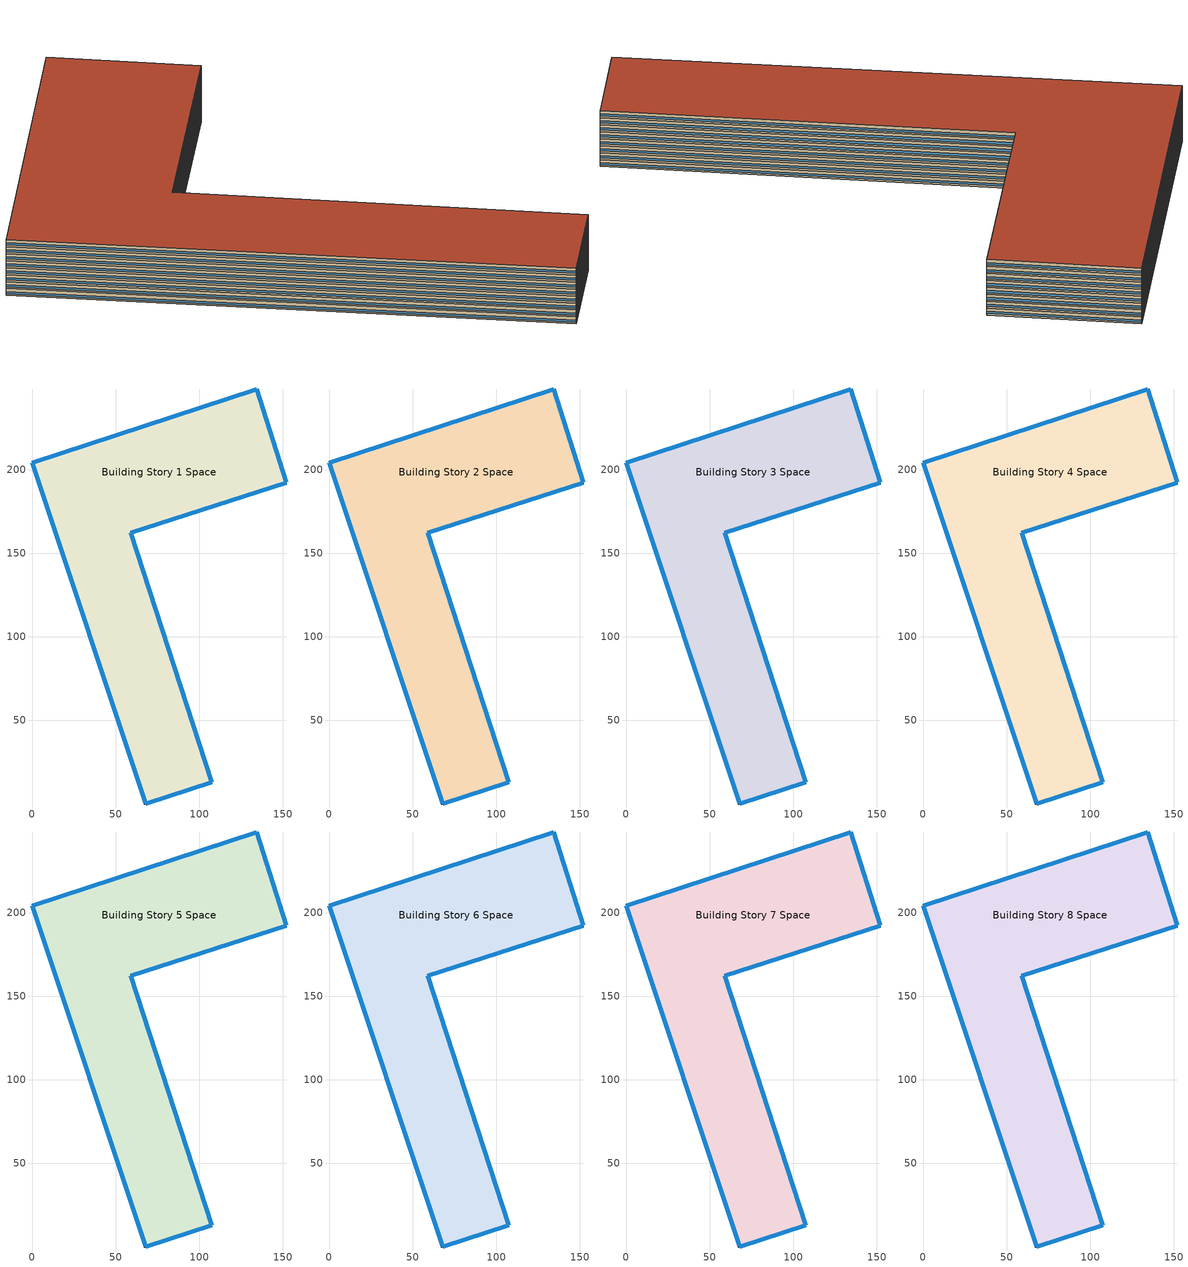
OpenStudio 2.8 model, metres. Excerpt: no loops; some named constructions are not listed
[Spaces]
Building Story 1 Space
 floor ground: 67.97,0 0,204.25 134.29,248.23 152.15,192.3 58.91,162.21 107.41,12.92 z0
 wall outside: 0,204.25 67.97,0 107.41,12.92 58.91,162.21 152.15,192.3 134.29,248.23 0,204.25 z0:3
 window: 134.26,248.22 0.02,204.26 / 107.4,12.94 58.92,162.18 / 68,0.01 107.38,12.91 / 152.14,192.33 134.29,248.21 / 58.93,162.22 152.12,192.3 / 0.01,204.22 67.96,0.02 z0.76:1.66
 ceiling adiabatic (Typical IEAD Roof R-31.25): 107.41,12.92 58.91,162.21 152.15,192.3 134.29,248.23 0,204.25 67.97,0 z3
Building Story 2 Space
 floor adiabatic (LargeHotel Interior Floor): 67.97,0 0,204.25 134.29,248.23 152.15,192.3 58.91,162.21 107.41,12.92 z3
 wall outside: 0,204.25 67.97,0 107.41,12.92 58.91,162.21 152.15,192.3 134.29,248.23 0,204.25 z3:6
 window: 0.01,204.22 67.96,0.02 / 134.26,248.22 0.02,204.26 / 152.14,192.33 134.29,248.21 / 58.93,162.22 152.12,192.3 / 107.4,12.94 58.92,162.18 / 68,0.01 107.38,12.91 z3.76:4.66
 ceiling adiabatic (Typical IEAD Roof R-31.25): 107.41,12.92 58.91,162.21 152.15,192.3 134.29,248.23 0,204.25 67.97,0 z6
Building Story 3 Space
 floor adiabatic (LargeHotel Interior Floor): 67.97,0 0,204.25 134.29,248.23 152.15,192.3 58.91,162.21 107.41,12.92 z6
 wall outside: 0,204.25 67.97,0 107.41,12.92 58.91,162.21 152.15,192.3 134.29,248.23 0,204.25 z6:9
 window: 134.26,248.22 0.02,204.26 / 58.93,162.22 152.12,192.3 / 107.4,12.94 58.92,162.18 / 152.14,192.33 134.29,248.21 / 0.01,204.22 67.96,0.02 / 68,0.01 107.38,12.91 z6.76:7.66
 roof outside: 107.41,12.92 58.91,162.21 152.15,192.3 134.29,248.23 0,204.25 67.97,0 z9
Building Story 4 Space
 floor adiabatic (LargeHotel Interior Floor): 67.97,0 0,204.25 134.29,248.23 152.15,192.3 58.91,162.21 107.41,12.92 z9
 wall outside: 0,204.25 67.97,0 107.41,12.92 58.91,162.21 152.15,192.3 134.29,248.23 0,204.25 z9:12
 window: 134.26,248.22 0.02,204.26 / 107.4,12.94 58.92,162.18 / 0.01,204.22 67.96,0.02 / 58.93,162.22 152.12,192.3 / 152.14,192.33 134.29,248.21 / 68,0.01 107.38,12.91 z9.76:10.66
 ceiling adiabatic (LargeHotel Interior Ceiling): 107.41,12.92 58.91,162.21 152.15,192.3 134.29,248.23 0,204.25 67.97,0 z12
Building Story 5 Space
 floor adiabatic (Typical Insulated Carpeted 8in Slab Floor): 67.97,0 0,204.25 134.29,248.23 152.15,192.3 58.91,162.21 107.41,12.92 z12
 wall outside: 0,204.25 67.97,0 107.41,12.92 58.91,162.21 152.15,192.3 134.29,248.23 0,204.25 z12:15
 window: 107.4,12.94 58.92,162.18 / 68,0.01 107.38,12.91 / 152.14,192.33 134.29,248.21 / 0.01,204.22 67.96,0.02 / 134.26,248.22 0.02,204.26 / 58.93,162.22 152.12,192.3 z12.76:13.66
 ceiling adiabatic (Typical IEAD Roof R-31.25): 107.41,12.92 58.91,162.21 152.15,192.3 134.29,248.23 0,204.25 67.97,0 z15
Building Story 6 Space
 floor adiabatic (LargeHotel Interior Floor): 67.97,0 0,204.25 134.29,248.23 152.15,192.3 58.91,162.21 107.41,12.92 z15
 wall outside: 0,204.25 67.97,0 107.41,12.92 58.91,162.21 152.15,192.3 134.29,248.23 0,204.25 z15:18
 window: 0.01,204.22 67.96,0.02 / 134.26,248.22 0.02,204.26 / 152.14,192.33 134.29,248.21 / 68,0.01 107.38,12.91 / 107.4,12.94 58.92,162.18 / 58.93,162.22 152.12,192.3 z15.76:16.66
 roof outside: 107.41,12.92 58.91,162.21 152.15,192.3 134.29,248.23 0,204.25 67.97,0 z18
Building Story 7 Space
 floor adiabatic (Typical Insulated Carpeted 8in Slab Floor): 67.97,0 0,204.25 134.29,248.23 152.15,192.3 58.91,162.21 107.41,12.92 z18
 wall outside: 0,204.25 67.97,0 107.41,12.92 58.91,162.21 152.15,192.3 134.29,248.23 0,204.25 z18:21
 window: 58.93,162.22 152.12,192.3 / 0.01,204.22 67.96,0.02 / 134.26,248.22 0.02,204.26 / 152.14,192.33 134.29,248.21 / 107.4,12.94 58.92,162.18 / 68,0.01 107.38,12.91 z18.76:19.66
 ceiling adiabatic (Typical IEAD Roof R-31.25): 107.41,12.92 58.91,162.21 152.15,192.3 134.29,248.23 0,204.25 67.97,0 z21
Building Story 8 Space
 floor adiabatic (LargeHotel Interior Floor): 67.97,0 0,204.25 134.29,248.23 152.15,192.3 58.91,162.21 107.41,12.92 z21
 wall outside: 0,204.25 67.97,0 107.41,12.92 58.91,162.21 152.15,192.3 134.29,248.23 0,204.25 z21:24
 window: 0.01,204.22 67.96,0.02 / 134.26,248.22 0.02,204.26 / 68,0.01 107.38,12.91 / 58.93,162.22 152.12,192.3 / 152.14,192.33 134.29,248.21 / 107.4,12.94 58.92,162.18 z21.76:22.66
 roof outside: 107.41,12.92 58.91,162.21 152.15,192.3 134.29,248.23 0,204.25 67.97,0 z24
[Construction]
InteriorFurnishings 1: Std Wood 6inch 1
[Material]
Std Wood 6inch 1: Roughness=MediumSmooth; Thickness {m}=0.15; Conductivity {W/m-K}=0.12; Density {kg/m3}=540; Specific Heat {J/kg-K}=1210; Thermal Absorptance=0.9; Solar Absorptance=0.7; Visible Absorptance=0.7
[Lights:Definition] Design Level Calculation Method=Watts/Area; Fraction Radiant=0.7; Fraction Visible=0.2
Name | Watts per Space Floor Area {W/m2} | Return Air Fraction
LargeHotel Storage Lights Definition | 6.78126
LargeHotel Laundry Lights Definition | 6.45835
StripMall Strip mall - type 1 Lights Definition; StripMall Strip mall - type 2 Lights Definition; StripMall Strip mall - type 3 Lights Definition | 13.4549
StripMall Strip mall - type 1 Additional Lights Definition | 4.12753 | 0
LargeHotel Kitchen Lights Definition; FullServiceRestaurant Kitchen Lights Definition | 13.0243
StripMall Strip mall - type 2 Additional Lights Definition | 2.09315 | 0
FullServiceRestaurant Dining Lights Definition; LargeHotel Cafe Lights Definition; LargeHotel Banquet Lights Definition | 9.57988
StripMall Strip mall - type 3 Additional Lights Definition | 0.478574 | 0
Office WholeBuilding - Md Office Lights Definition | 8.82641
LargeHotel Retail Lights Definition | 13.5625
LargeHotel Mechanical Lights Definition | 10.2257
LargeHotel Corridor Lights Definition | 7.10418
LargeHotel Lobby Lights Definition | 11.4097
LargeHotel GuestRoom Lights Definition | 9.79516
[ElectricEquipment:Definition] Design Level Calculation Method=Watts/Area
Name | Watts per Space Floor Area {W/m2} | Fraction Radiant | Fraction Latent | Fraction Lost
LargeHotel Storage Elec Equip Definition | 2.69098 | 0.5
LargeHotel Laundry Elec Equip Definition | 61.6772 | 0.5
StripMall Strip mall - type 1 Elec Equip Definition; StripMall Strip mall - type 2 Elec Equip Definition; StripMall Strip mall - type 3 Elec Equip Definition | 4.30556 | 0.5
LargeHotel Kitchen Elec Equip Definition | 508.057 | 0.5 | 0.2 | 0.1
FullServiceRestaurant Dining Elec Equip Definition | 64.9279 | 0.3 | 0.25
FullServiceRestaurant Kitchen Elec Equip Definition | 403.97 | 0.3 | 0.25 | 0.2
Office WholeBuilding - Md Office Elec Equip Definition; LargeHotel Lobby Elec Equip Definition | 8.07293 | 0.5
LargeHotel Retail Elec Equip Definition | 10.7639 | 0.5
LargeHotel Mechanical Elec Equip Definition; LargeHotel Cafe Elec Equip Definition | 5.38196 | 0.5
LargeHotel Banquet Elec Equip Definition | 67.8234 | 0.5
LargeHotel GuestRoom Elec Equip Definition | 6.74897 | 0.5
Elevator Lift Motor 1 - pre-normalized value was 20370 W. | 1.37211 | 0 |  | 1
Elevator Fan 1 - pre-normalized value was 31 W. | 0.00208529 | 0.5
Elevator Lights 1 - pre-normalized value was 32 W. | 0.00217898 | 0.5
[People:Definition] Number of People Calculation Method=People/Area; Fraction Radiant=0.3; Enable ASHRAE 55 Comfort Warnings=Yes; Mean Radiant Temperature Calculation Type=ZoneAveraged; Thermal Comfort Model Type 1=Fanger
Name | People per Space Floor Area {person/m2}
LargeHotel Laundry People Definition | 0.107639
StripMall Strip mall - type 1 People Definition; StripMall Strip mall - type 2 People Definition; StripMall Strip mall - type 3 People Definition | 0.0861113
LargeHotel Kitchen People Definition | 0.215278
FullServiceRestaurant Dining People Definition; LargeHotel Cafe People Definition; LargeHotel Banquet People Definition | 0.753474
FullServiceRestaurant Kitchen People Definition; Office WholeBuilding - Md Office People Definition | 0.0538196
LargeHotel Retail People Definition | 0.161459
LargeHotel Lobby People Definition | 0.322917
LargeHotel GuestRoom People Definition | 0.0384272
[GasEquipment:Definition] Design Level Calculation Method=Watts/Area
Name | Watts per Space Floor Area {W/m2} | Fraction Radiant | Fraction Latent | Fraction Lost
LargeHotel Laundry Gas Equip Definition | 536.28 | 0.5
LargeHotel Kitchen Gas Equip Definition | 2419.57 | 0.2 | 0.1 | 0.7
FullServiceRestaurant Kitchen Gas Equip Definition | 649.246 | 0.2 | 0.1 | 0.7
[InternalMass:Definition]
Internal Mass Definition 2: Construction=InteriorFurnishings 1; Design Level Calculation Method=SurfaceArea/Area; Surface Area per Space Floor Area=2
[Schedule:Ruleset]
Name | Default Day Schedule | Summer Design Day Schedule | Winter Design Day Schedule
HotelLarge BLDG_OCC_SCH | HotelLarge BLDG_OCC_SCH Default | HotelLarge BLDG_OCC_SCH Summer Design Day | HotelLarge BLDG_OCC_SCH Winter Design Day
HotelLarge ACTIVITY_SCH | HotelLarge ACTIVITY_SCH Default | HotelLarge ACTIVITY_SCH Summer Design Day | HotelLarge ACTIVITY_SCH Winter Design Day
HotelLarge BLDG_LIGHT_STORAGE_SCH_2013 | HotelLarge BLDG_LIGHT_STORAGE_SCH_2013 Default | HotelLarge BLDG_LIGHT_STORAGE_SCH_2013 Summer Design Day | HotelLarge BLDG_LIGHT_STORAGE_SCH_2013 Winter Design Day
HotelLarge BLDG_EQUIP_SCH | HotelLarge BLDG_EQUIP_SCH Default | HotelLarge BLDG_EQUIP_SCH Summer Design Day | HotelLarge BLDG_EQUIP_SCH Winter Design Day
Clothing Schedule | Clothing Schedule Default Winter Clothes
Air Velocity Schedule | Air Velocity Schedule Default
Work Efficiency Schedule | Work Efficiency Schedule Default
HotelLarge BLDG_LIGHT_SCH_2013 | HotelLarge BLDG_LIGHT_SCH_2013 Default | HotelLarge BLDG_LIGHT_SCH_2013 Summer Design Day | HotelLarge BLDG_LIGHT_SCH_2013 Winter Design Day
RetailStripmall Type1_OCC_SCH | RetailStripmall Type1_OCC_SCH Default | RetailStripmall Type1_OCC_SCH Summer Design Day | RetailStripmall Type1_OCC_SCH Winter Design Day
HotelSmall Activity_Sch | HotelSmall Activity_Sch Default | HotelSmall Activity_Sch Summer Design Day | HotelSmall Activity_Sch Winter Design Day
RetailStripmall Type1_LIGHT_SCH_2013 | RetailStripmall Type1_LIGHT_SCH_2013 Default | RetailStripmall Type1_LIGHT_SCH_2013 Summer Design Day | RetailStripmall Type1_LIGHT_SCH_2013 Winter Design Day
RetailStripmall Type1_EQUIP_SCH | RetailStripmall Type1_EQUIP_SCH Default | RetailStripmall Type1_EQUIP_SCH Summer Design Day | RetailStripmall Type1_EQUIP_SCH Winter Design Day
HotelLarge Kitchen_Elec_Equip_SCH | HotelLarge Kitchen_Elec_Equip_SCH Default | HotelLarge Kitchen_Elec_Equip_SCH Summer Design Day | HotelLarge Kitchen_Elec_Equip_SCH Winter Design Day
HotelLarge Kitchen_Gas_Equip_SCH | HotelLarge Kitchen_Gas_Equip_SCH Default | HotelLarge Kitchen_Gas_Equip_SCH Summer Design Day | HotelLarge Kitchen_Gas_Equip_SCH Winter Design Day
RetailStripmall Type2_OCC_SCH | RetailStripmall Type2_OCC_SCH Default | RetailStripmall Type2_OCC_SCH Summer Design Day | RetailStripmall Type2_OCC_SCH Winter Design Day
RetailStripmall Type2_LIGHT_SCH_2013 | RetailStripmall Type2_LIGHT_SCH_2013 Default | RetailStripmall Type2_LIGHT_SCH_2013 Summer Design Day | RetailStripmall Type2_LIGHT_SCH_2013 Winter Design Day
RetailStripmall Type2_EQUIP_SCH | RetailStripmall Type2_EQUIP_SCH Default | RetailStripmall Type2_EQUIP_SCH Summer Design Day | RetailStripmall Type2_EQUIP_SCH Winter Design Day
RestaurantSitDown BLDG_OCC_SCH | RestaurantSitDown BLDG_OCC_SCH Default | RestaurantSitDown BLDG_OCC_SCH Summer Design Day | RestaurantSitDown BLDG_OCC_SCH Winter Design Day
RestaurantSitDown ACTIVITY_SCH | RestaurantSitDown ACTIVITY_SCH Default | RestaurantSitDown ACTIVITY_SCH Summer Design Day | RestaurantSitDown ACTIVITY_SCH Winter Design Day
RestaurantSitDown BLDG_LIGHT_DINING_SCH_2013 | RestaurantSitDown BLDG_LIGHT_DINING_SCH_2013 Default | RestaurantSitDown BLDG_LIGHT_DINING_SCH_2013 Summer Design Day | RestaurantSitDown BLDG_LIGHT_DINING_SCH_2013 Winter Design Day
RestaurantSitDown BLDG_EQUIP_SCH | RestaurantSitDown BLDG_EQUIP_SCH Default | RestaurantSitDown BLDG_EQUIP_SCH Summer Design Day | RestaurantSitDown BLDG_EQUIP_SCH Winter Design Day
RestaurantSitDown BLDG_LIGHT_KITCHEN_SCH_2010_2013 | RestaurantSitDown BLDG_LIGHT_KITCHEN_SCH_2010_2013 Default | RestaurantSitDown BLDG_LIGHT_KITCHEN_SCH_2010_2013 Summer Design Day | RestaurantSitDown BLDG_LIGHT_KITCHEN_SCH_2010_2013 Winter Design Day
RestaurantSitDown Rest_GAS_EQUIP_SCH | RestaurantSitDown Rest_GAS_EQUIP_SCH Default | RestaurantSitDown Rest_GAS_EQUIP_SCH Summer Design Day | RestaurantSitDown Rest_GAS_EQUIP_SCH Winter Design Day
RetailStripmall Type3_OCC_SCH | RetailStripmall Type3_OCC_SCH Default | RetailStripmall Type3_OCC_SCH Summer Design Day | RetailStripmall Type3_OCC_SCH Winter Design Day
RetailStripmall Type3_LIGHT_SCH_2013 | RetailStripmall Type3_LIGHT_SCH_2013 Default | RetailStripmall Type3_LIGHT_SCH_2013 Summer Design Day | RetailStripmall Type3_LIGHT_SCH_2013 Winter Design Day
RetailStripmall Type3_EQUIP_SCH | RetailStripmall Type3_EQUIP_SCH Default | RetailStripmall Type3_EQUIP_SCH Summer Design Day | RetailStripmall Type3_EQUIP_SCH Winter Design Day
OfficeMedium BLDG_OCC_SCH | OfficeMedium BLDG_OCC_SCH Default | OfficeMedium BLDG_OCC_SCH Summer Design Day | OfficeMedium BLDG_OCC_SCH Winter Design Day
OfficeMedium ACTIVITY_SCH | OfficeMedium ACTIVITY_SCH Default | OfficeMedium ACTIVITY_SCH Summer Design Day | OfficeMedium ACTIVITY_SCH Winter Design Day
OfficeMedium BLDG_LIGHT_SCH_2013 | Schedule Day 61 | OfficeMedium BLDG_LIGHT_SCH_2013 Summer Design Day | OfficeMedium BLDG_LIGHT_SCH_2013 Winter Design Day
OfficeMedium BLDG_EQUIP_SCH_2013 | Schedule Day 64 | OfficeMedium BLDG_EQUIP_SCH_2013 Summer Design Day | OfficeMedium BLDG_EQUIP_SCH_2013 Winter Design Day
HotelLarge BLDG_LIGHT_MECHANIC_SCH_2013 | HotelLarge BLDG_LIGHT_MECHANIC_SCH_2013 Default | HotelLarge BLDG_LIGHT_MECHANIC_SCH_2013 Summer Design Day | HotelLarge BLDG_LIGHT_MECHANIC_SCH_2013 Winter Design Day
HotelLarge BLDG_LIGHT_CORRIDOR_SCH_2013 | HotelLarge BLDG_LIGHT_CORRIDOR_SCH_2013 Default | HotelLarge BLDG_LIGHT_CORRIDOR_SCH_2013 Summer Design Day | HotelLarge BLDG_LIGHT_CORRIDOR_SCH_2013 Winter Design Day
HotelLarge GuestRoom_Occ_Sch | HotelLarge GuestRoom_Occ_Sch Default | HotelLarge GuestRoom_Occ_Sch Summer Design Day | HotelLarge GuestRoom_Occ_Sch Winter Design Day
HotelLarge BLDG_LIGHT_GUESTROOM_SCH_2013 | HotelLarge BLDG_LIGHT_GUESTROOM_SCH_2013 Default | HotelLarge BLDG_LIGHT_GUESTROOM_SCH_2013 Summer Design Day | HotelLarge BLDG_LIGHT_GUESTROOM_SCH_2013 Winter Design Day
HotelLarge GuestRoom_Eqp_Sch_Adva | HotelLarge GuestRoom_Eqp_Sch_Adva Default | HotelLarge GuestRoom_Eqp_Sch_Adva Summer Design Day | HotelLarge GuestRoom_Eqp_Sch_Adva Winter Design Day
Elevator Schedule 1 | 111 space(s) Occ Sch Default 1 | 111 space(s) Occ Sch Summer Design Day 1 | 111 space(s) Occ Sch Winter Design Day 1
Elevator Schedule 2 | 111 space(s) Occ Sch Default 2 | 111 space(s) Occ Sch Summer Design Day 2 | 111 space(s) Occ Sch Winter Design Day 2
Elevator Schedule 3 | 111 space(s) Occ Sch Default 3 | 111 space(s) Occ Sch Summer Design Day 3 | 111 space(s) Occ Sch Winter Design Day 3
Schedule Ruleset 1 | Schedule Day 81
Schedule Ruleset 2 | Schedule Day 82
HotelLarge HTGSETP_SCH | HotelLarge HTGSETP_SCH Default | HotelLarge HTGSETP_SCH Summer Design Day | HotelLarge HTGSETP_SCH Winter Design Day
HotelLarge CLGSETP_SCH | HotelLarge CLGSETP_SCH Default | HotelLarge CLGSETP_SCH Summer Design Day | HotelLarge CLGSETP_SCH Winter Design Day
RetailStripmall Type1_HTGSETP_SCH_NO_OPTIMUM | RetailStripmall Type1_HTGSETP_SCH_NO_OPTIMUM Default | RetailStripmall Type1_HTGSETP_SCH_NO_OPTIMUM Summer Design Day | RetailStripmall Type1_HTGSETP_SCH_NO_OPTIMUM Winter Design Day
RetailStripmall Type1_CLGSETP_SCH_NO_OPTIMUM | RetailStripmall Type1_CLGSETP_SCH_NO_OPTIMUM Default | RetailStripmall Type1_CLGSETP_SCH_NO_OPTIMUM Summer Design Day | RetailStripmall Type1_CLGSETP_SCH_NO_OPTIMUM Winter Design Day
RestaurantSitDown HTGSETP_SCH_NO_OPTIMUM | RestaurantSitDown HTGSETP_SCH_NO_OPTIMUM Default | RestaurantSitDown HTGSETP_SCH_NO_OPTIMUM Summer Design Day | RestaurantSitDown HTGSETP_SCH_NO_OPTIMUM Winter Design Day
RestaurantSitDown CLGSETP_SCH_NO_OPTIMUM | RestaurantSitDown CLGSETP_SCH_NO_OPTIMUM Default | RestaurantSitDown CLGSETP_SCH_NO_OPTIMUM Summer Design Day | RestaurantSitDown CLGSETP_SCH_NO_OPTIMUM Winter Design Day
RestaurantSitDown HTGSETP_KITCHEN_SCH_NO_OPTIMUM | RestaurantSitDown HTGSETP_KITCHEN_SCH_NO_OPTIMUM Default | RestaurantSitDown HTGSETP_KITCHEN_SCH_NO_OPTIMUM Summer Design Day | RestaurantSitDown HTGSETP_KITCHEN_SCH_NO_OPTIMUM Winter Design Day
RestaurantSitDown CLGSETP_KITCHEN_SCH_NO_OPTIMUM | RestaurantSitDown CLGSETP_KITCHEN_SCH_NO_OPTIMUM Default | RestaurantSitDown CLGSETP_KITCHEN_SCH_NO_OPTIMUM Summer Design Day | RestaurantSitDown CLGSETP_KITCHEN_SCH_NO_OPTIMUM Winter Design Day
RetailStripmall Type3_HTGSETP_SCH_NO_OPTIMUM | RetailStripmall Type3_HTGSETP_SCH_NO_OPTIMUM Default | RetailStripmall Type3_HTGSETP_SCH_NO_OPTIMUM Summer Design Day | RetailStripmall Type3_HTGSETP_SCH_NO_OPTIMUM Winter Design Day
RetailStripmall Type3_CLGSETP_SCH_NO_OPTIMUM | RetailStripmall Type3_CLGSETP_SCH_NO_OPTIMUM Default | RetailStripmall Type3_CLGSETP_SCH_NO_OPTIMUM Summer Design Day | RetailStripmall Type3_CLGSETP_SCH_NO_OPTIMUM Winter Design Day
OfficeMedium HTGSETP_SCH_YES_OPTIMUM | OfficeMedium HTGSETP_SCH_YES_OPTIMUM Default | OfficeMedium HTGSETP_SCH_YES_OPTIMUM Summer Design Day | OfficeMedium HTGSETP_SCH_YES_OPTIMUM Winter Design Day
OfficeMedium CLGSETP_SCH_YES_OPTIMUM | OfficeMedium CLGSETP_SCH_YES_OPTIMUM Default | OfficeMedium CLGSETP_SCH_YES_OPTIMUM Summer Design Day | OfficeMedium CLGSETP_SCH_YES_OPTIMUM Winter Design Day
HotelLarge Adva_OccGuestRoom_HtgSP_Sch | HotelLarge Adva_OccGuestRoom_HtgSP_Sch Default | HotelLarge Adva_OccGuestRoom_HtgSP_Sch Summer Design Day | HotelLarge Adva_OccGuestRoom_HtgSP_Sch Winter Design Day
HotelLarge Adva_OccGuestRoom_ClgSP_Sch | HotelLarge Adva_OccGuestRoom_ClgSP_Sch Default | HotelLarge Adva_OccGuestRoom_ClgSP_Sch Summer Design Day | HotelLarge Adva_OccGuestRoom_ClgSP_Sch Winter Design Day
[Schedule:Day]
HotelLarge BLDG_OCC_SCH Default: 8, 0, 0.7, 11, 0, 0.5, 13, 0, 0.3, 16, 0, 0.2, 17, 0, 0.3, 19, 0, 0.4, 21, 0, 0.6, 24, 0, 0.8
HotelLarge BLDG_OCC_SCH Sat Day: 6, 0, 0.9, 7, 0, 0.7, 9, 0, 0.5, 17, 0, 0.3, 18, 0, 0.5, 21, 0, 0.6, 24, 0, 0.7
HotelLarge BLDG_OCC_SCH Summer Design Day; HotelLarge BLDG_LIGHT_STORAGE_SCH_2013 Summer Design Day; HotelLarge BLDG_EQUIP_SCH Summer Design Day; Clothing Schedule Default Winter Clothes; HotelLarge BLDG_LIGHT_SCH_2013 Summer Design Day; RetailStripmall Type1_OCC_SCH Summer Design Day; RetailStripmall Type1_LIGHT_SCH_2013 Summer Design Day; RetailStripmall Type1_EQUIP_SCH Summer Design Day; RetailStripmall Type2_OCC_SCH Summer Design Day; RetailStripmall Type2_LIGHT_SCH_2013 Summer Design Day; RetailStripmall Type2_EQUIP_SCH Summer Design Day; RestaurantSitDown BLDG_OCC_SCH Summer Design Day; RestaurantSitDown BLDG_LIGHT_DINING_SCH_2013 Summer Design Day; RestaurantSitDown BLDG_LIGHT_KITCHEN_SCH_2010_2013 Summer Design Day; RetailStripmall Type3_OCC_SCH Summer Design Day; RetailStripmall Type3_LIGHT_SCH_2013 Summer Design Day; RetailStripmall Type3_EQUIP_SCH Summer Design Day; OfficeMedium BLDG_LIGHT_SCH_2013 Summer Design Day; OfficeMedium BLDG_EQUIP_SCH_2013 Summer Design Day; HotelLarge BLDG_LIGHT_MECHANIC_SCH_2013 Summer Design Day; HotelLarge BLDG_LIGHT_CORRIDOR_SCH_2013 Summer Design Day; HotelLarge GuestRoom_Occ_Sch Summer Design Day; HotelLarge BLDG_LIGHT_GUESTROOM_SCH_2013 Summer Design Day; HotelLarge GuestRoom_Eqp_Sch_Adva Summer Design Day; 111 space(s) Occ Sch Summer Design Day 1; 111 space(s) Occ Sch Winter Design Day 1; 111 space(s) Occ Sch Summer Design Day 2; 111 space(s) Occ Sch Winter Design Day 2; 111 space(s) Occ Sch Summer Design Day 3; 111 space(s) Occ Sch Winter Design Day 3: 24, 0, 1
HotelLarge BLDG_OCC_SCH Wkdy Day: 6, 0, 0.9, 7, 0, 0.7, 9, 0, 0.4, 15, 0, 0.2, 16, 0, 0.3, 19, 0, 0.5, 21, 0, 0.7, 22, 0, 0.8, 24, 0, 0.9
HotelLarge BLDG_OCC_SCH Winter Design Day; HotelLarge BLDG_LIGHT_STORAGE_SCH_2013 Winter Design Day; HotelLarge BLDG_EQUIP_SCH Winter Design Day; Work Efficiency Schedule Default; HotelLarge BLDG_LIGHT_SCH_2013 Winter Design Day; RetailStripmall Type1_OCC_SCH Winter Design Day; RetailStripmall Type1_LIGHT_SCH_2013 Winter Design Day; RetailStripmall Type1_EQUIP_SCH Winter Design Day; HotelLarge Kitchen_Elec_Equip_SCH Winter Design Day; HotelLarge Kitchen_Gas_Equip_SCH Winter Design Day; RetailStripmall Type2_OCC_SCH Winter Design Day; RetailStripmall Type2_LIGHT_SCH_2013 Winter Design Day; RetailStripmall Type2_EQUIP_SCH Winter Design Day; RestaurantSitDown BLDG_OCC_SCH Winter Design Day; RestaurantSitDown BLDG_LIGHT_DINING_SCH_2013 Winter Design Day; RestaurantSitDown BLDG_EQUIP_SCH Winter Design Day; RestaurantSitDown BLDG_LIGHT_KITCHEN_SCH_2010_2013 Winter Design Day; RestaurantSitDown Rest_GAS_EQUIP_SCH Winter Design Day; RetailStripmall Type3_OCC_SCH Winter Design Day; RetailStripmall Type3_LIGHT_SCH_2013 Winter Design Day; RetailStripmall Type3_EQUIP_SCH Winter Design Day; OfficeMedium BLDG_OCC_SCH Winter Design Day; Schedule Day 61; OfficeMedium BLDG_LIGHT_SCH_2013 Winter Design Day; Schedule Day 64; OfficeMedium BLDG_EQUIP_SCH_2013 Winter Design Day; HotelLarge BLDG_LIGHT_MECHANIC_SCH_2013 Winter Design Day; HotelLarge BLDG_LIGHT_CORRIDOR_SCH_2013 Winter Design Day; HotelLarge GuestRoom_Occ_Sch Winter Design Day; HotelLarge BLDG_LIGHT_GUESTROOM_SCH_2013 Winter Design Day; HotelLarge GuestRoom_Eqp_Sch_Adva Winter Design Day: 24, 0, 0
HotelLarge ACTIVITY_SCH Default; HotelLarge ACTIVITY_SCH Winter Design Day; HotelLarge ACTIVITY_SCH Summer Design Day; RestaurantSitDown ACTIVITY_SCH Default; RestaurantSitDown ACTIVITY_SCH Winter Design Day; RestaurantSitDown ACTIVITY_SCH Summer Design Day; OfficeMedium ACTIVITY_SCH Default; OfficeMedium ACTIVITY_SCH Winter Design Day; OfficeMedium ACTIVITY_SCH Summer Design Day: 24, 0, 120
HotelLarge BLDG_LIGHT_STORAGE_SCH_2013 Default: 2, 0, 0.133494, 6, 0, 0.088996, 7, 0, 0.133494, 9, 0, 0.177992, 10, 0, 0.17565, 13, 0, 0.133494, 18, 0, 0.088996, 19, 0, 0.22249, 20, 0, 0.311486, 21, 0, 0.355984, 22, 0, 0.266988, 23, 0, 0.22249, 24, 0, 0.133494
HotelLarge BLDG_LIGHT_STORAGE_SCH_2013 Sat Day: 2, 0, 0.088996, 6, 0, 0.044498, 8, 0, 0.133494, 10, 0, 0.177992, 11, 0, 0.133494, 18, 0, 0.111245, 19, 0, 0.266988, 22, 0, 0.311486, 23, 0, 0.266988, 24, 0, 0.133494
HotelLarge BLDG_LIGHT_STORAGE_SCH_2013 Wkdy Day: 1, 0, 0.088996, 2, 0, 0.066747, 5, 0, 0.044498, 6, 0, 0.088996, 7, 0, 0.177992, 8, 0, 0.22249, 10, 0, 0.177992, 18, 0, 0.111245, 19, 0, 0.266988, 20, 0, 0.355984, 21, 0, 0.400482, 22, 0, 0.355984, 23, 0, 0.266988, 24, 0, 0.133494
HotelLarge BLDG_EQUIP_SCH Default: 2, 0, 0.4, 6, 0, 0.3, 7, 0, 0.4, 9, 0, 0.5, 13, 0, 0.4, 18, 0, 0.3, 19, 0, 0.6, 20, 0, 0.8, 21, 0, 0.9, 22, 0, 0.7, 23, 0, 0.6, 24, 0, 0.4
HotelLarge BLDG_EQUIP_SCH Sat Day: 2, 0, 0.3, 6, 0, 0.2, 8, 0, 0.4, 10, 0, 0.5, 11, 0, 0.4, 18, 0, 0.35, 19, 0, 0.7, 22, 0, 0.8, 23, 0, 0.7, 24, 0, 0.4
HotelLarge BLDG_EQUIP_SCH Wkdy Day: 1, 0, 0.3, 2, 0, 0.25, 5, 0, 0.2, 6, 0, 0.3, 7, 0, 0.5, 8, 0, 0.6, 10, 0, 0.5, 18, 0, 0.35, 19, 0, 0.7, 20, 0, 0.9, 21, 0, 0.95, 22, 0, 0.9, 23, 0, 0.7, 24, 0, 0.4
Clothing Schedule Summer Clothes: 24, 0, 0.5
Air Velocity Schedule Default: 24, 0, 0.2
HotelLarge BLDG_LIGHT_SCH_2013 Default; HotelLarge BLDG_LIGHT_MECHANIC_SCH_2013 Default: 2, 0, 0.3, 6, 0, 0.2, 7, 0, 0.3, 9, 0, 0.4, 13, 0, 0.3, 18, 0, 0.2, 19, 0, 0.5, 20, 0, 0.7, 21, 0, 0.8, 22, 0, 0.6, 23, 0, 0.5, 24, 0, 0.3
HotelLarge BLDG_LIGHT_SCH_2013 Sat Day; HotelLarge BLDG_LIGHT_MECHANIC_SCH_2013 Sat Day: 2, 0, 0.2, 6, 0, 0.1, 8, 0, 0.3, 10, 0, 0.4, 11, 0, 0.3, 18, 0, 0.25, 19, 0, 0.6, 22, 0, 0.7, 23, 0, 0.6, 24, 0, 0.3
HotelLarge BLDG_LIGHT_SCH_2013 Wkdy Day; HotelLarge BLDG_LIGHT_MECHANIC_SCH_2013 Wkdy Day: 1, 0, 0.2, 2, 0, 0.15, 5, 0, 0.1, 6, 0, 0.2, 7, 0, 0.4, 8, 0, 0.5, 10, 0, 0.4, 18, 0, 0.25, 19, 0, 0.6, 20, 0, 0.8, 21, 0, 0.9, 22, 0, 0.8, 23, 0, 0.6, 24, 0, 0.3
RetailStripmall Type1_OCC_SCH Default: 8, 0, 0, 10, 0, 0.05, 11, 0, 0.1, 12, 0, 0.2, 13, 0, 0.4, 14, 0, 0.6, 16, 0, 0.4, 17, 0, 0.3, 19, 0, 0.6, 21, 0, 0.4, 22, 0, 0.3, 23, 0, 0.2, 24, 0, 0.05
RetailStripmall Type1_OCC_SCH Mon|Tue|Wed|Thu Day: 8, 0, 0, 10, 0, 0.05, 12, 0, 0.1, 13, 0, 0.2, 15, 0, 0.4, 17, 0, 0.25, 20, 0, 0.5, 23, 0, 0.3, 24, 0, 0.05
RetailStripmall Type1_OCC_SCH Sat|Fri Day: 1, 0, 0.05, 9, 0, 0, 10, 0, 0.05, 12, 0, 0.1, 13, 0, 0.2, 14, 0, 0.6, 15, 0, 0.4, 17, 0, 0.25, 20, 0, 0.5, 23, 0, 0.3, 24, 0, 0.2
HotelSmall Activity_Sch Default; HotelSmall Activity_Sch Winter Design Day; HotelSmall Activity_Sch Summer Design Day: 24, 0, 132
RetailStripmall Type1_LIGHT_SCH_2013 Default; RetailStripmall Type1_LIGHT_SCH_2013 Default|Mon|Tue|Wed|Thu Day: 8, 0, 0.05, 9, 0, 0.04991, 10, 0, 0.4991, 23, 0, 0.94829, 24, 0, 0.4991
RetailStripmall Type1_LIGHT_SCH_2013 Sat|Fri Day: 1, 0, 0.4991, 9, 0, 0.05, 10, 0, 0.4991, 24, 0, 0.94829
RetailStripmall Type1_EQUIP_SCH Default; RetailStripmall Type1_EQUIP_SCH Default|Mon|Tue|Wed|Thu Day: 9, 0, 0.05, 10, 0, 0.5, 23, 0, 0.9, 24, 0, 0.5
RetailStripmall Type1_EQUIP_SCH Sat|Fri Day: 1, 0, 0.5, 9, 0, 0.05, 10, 0, 0.5, 24, 0, 0.9
HotelLarge Kitchen_Elec_Equip_SCH Default; HotelLarge Kitchen_Elec_Equip_SCH Default|Sun|Wkdy Day: 6, 0, 0.1, 7, 0, 0.25, 24, 0, 0.3
HotelLarge Kitchen_Elec_Equip_SCH Summer Design Day: 24, 0, 0.3
HotelLarge Kitchen_Gas_Equip_SCH Default; HotelLarge Kitchen_Gas_Equip_SCH Default|Sat|Wkdy Day: 5, 0, 0.02, 6, 0, 0.05, 7, 0, 0.1, 8, 0, 0.15, 9, 0, 0.2, 10, 0, 0.15, 13, 0, 0.25, 14, 0, 0.2, 15, 0, 0.15, 16, 0, 0.2, 19, 0, 0.3, 21, 0, 0.2, 22, 0, 0.15, 23, 0, 0.1, 24, 0, 0.05
HotelLarge Kitchen_Gas_Equip_SCH Summer Design Day: 24, 0, 0.25
RetailStripmall Type2_OCC_SCH Default: 9, 0, 0, 10, 0, 0.05, 11, 0, 0.1, 12, 0, 0.2, 14, 0, 0.4, 15, 0, 0.3, 16, 0, 0.2, 17, 0, 0.1, 18, 0, 0.05, 24, 0, 0
RetailStripmall Type2_OCC_SCH Sat Day: 8, 0, 0, 9, 0, 0.05, 11, 0, 0.1, 12, 0, 0.2, 13, 0, 0.4, 14, 0, 0.6, 15, 0, 0.4, 18, 0, 0.3, 19, 0, 0.05, 24, 0, 0
RetailStripmall Type2_OCC_SCH Wkdy Day: 8, 0, 0, 9, 0, 0.05, 12, 0, 0.1, 13, 0, 0.2, 14, 0, 0.4, 15, 0, 0.3, 17, 0, 0.2, 19, 0, 0.5, 20, 0, 0.2, 21, 0, 0.05, 24, 0, 0
RetailStripmall Type2_LIGHT_SCH_2013 Default: 9, 0, 0.05, 10, 0, 0.5, 17, 0, 0.95, 18, 0, 0.5, 24, 0, 0.05
RetailStripmall Type2_LIGHT_SCH_2013 Sat Day: 8, 0, 0.05, 9, 0, 0.5, 18, 0, 0.95, 19, 0, 0.5, 24, 0, 0.05
RetailStripmall Type2_LIGHT_SCH_2013 Wkdy Day: 8, 0, 0.05, 9, 0, 0.5, 20, 0, 0.95, 21, 0, 0.5, 24, 0, 0.05
RetailStripmall Type2_EQUIP_SCH Default: 9, 0, 0.05, 10, 0, 0.5, 17, 0, 0.9, 18, 0, 0.5, 24, 0, 0.05
RetailStripmall Type2_EQUIP_SCH Sat Day: 8, 0, 0.05, 9, 0, 0.5, 18, 0, 0.9, 19, 0, 0.5, 24, 0, 0.05
RetailStripmall Type2_EQUIP_SCH Wkdy Day: 8, 0, 0.05, 9, 0, 0.5, 20, 0, 0.9, 21, 0, 0.5, 24, 0, 0.05
RestaurantSitDown BLDG_OCC_SCH Default: 1, 0, 0.05, 6, 0, 0, 7, 0, 0.05, 9, 0, 0.5, 11, 0, 0.2, 12, 0, 0.3, 14, 0, 0.5, 15, 0, 0.3, 16, 0, 0.2, 17, 0, 0.25, 18, 0, 0.35, 19, 0, 0.55, 20, 0, 0.65, 21, 0, 0.7, 22, 0, 0.35, 24, 0, 0.2
RestaurantSitDown BLDG_OCC_SCH Sat Day: 1, 0, 0.05, 6, 0, 0, 7, 0, 0.05, 9, 0, 0.5, 10, 0, 0.4, 11, 0, 0.2, 12, 0, 0.45, 14, 0, 0.5, 15, 0, 0.35, 18, 0, 0.3, 19, 0, 0.7, 20, 0, 0.9, 21, 0, 0.7, 22, 0, 0.65, 23, 0, 0.55, 24, 0, 0.35
RestaurantSitDown BLDG_OCC_SCH Wkdy Day: 1, 0, 0.05, 5, 0, 0, 6, 0, 0.05, 7, 0, 0.1, 10, 0, 0.4, 11, 0, 0.2, 12, 0, 0.5, 13, 0, 0.8, 14, 0, 0.7, 15, 0, 0.4, 16, 0, 0.2, 17, 0, 0.25, 18, 0, 0.5, 21, 0, 0.8, 22, 0, 0.5, 23, 0, 0.35, 24, 0, 0.2
RestaurantSitDown BLDG_LIGHT_DINING_SCH_2013 Default: 1, 0, 0.1877, 6, 0, 0.15, 8, 0, 0.2816, 10, 0, 0.4693, 16, 0, 0.657, 22, 0, 0.5631, 23, 0, 0.4693, 24, 0, 0.2816
RestaurantSitDown BLDG_LIGHT_DINING_SCH_2013 Sat Day: 1, 0, 0.1877, 6, 0, 0.15, 8, 0, 0.2816, 10, 0, 0.5631, 17, 0, 0.7509, 22, 0, 0.8447, 23, 0, 0.4693, 24, 0, 0.2816
RestaurantSitDown BLDG_LIGHT_DINING_SCH_2013 Wkdy Day: 1, 0, 0.1408, 5, 0, 0.15, 6, 0, 0.1877, 8, 0, 0.3754, 10, 0, 0.5631, 22, 0, 0.8447, 23, 0, 0.4693, 24, 0, 0.2816
RestaurantSitDown BLDG_EQUIP_SCH Default; RestaurantSitDown BLDG_EQUIP_SCH Default|Sat|Wkdy Day; RestaurantSitDown Rest_GAS_EQUIP_SCH Default; RestaurantSitDown Rest_GAS_EQUIP_SCH Default|Sat|Wkdy Day: 1, 0, 0.03, 2, 0, 0.02, 3, 0, 0.03, 4, 0, 0.02, 5, 0, 0.05, 6, 0, 0.12, 7, 0, 0.13, 8, 0, 0.15, 9, 0, 0.18, 10, 0, 0.21, 11, 0, 0.26, 12, 0, 0.29, 13, 0, 0.27, 14, 0, 0.25, 16, 0, 0.23, 18, 0, 0.26, 19, 0, 0.24, 20, 0, 0.22, 21, 0, 0.2, 22, 0, 0.18, 23, 0, 0.09, 24, 0, 0.03
RestaurantSitDown BLDG_EQUIP_SCH Summer Design Day; RestaurantSitDown Rest_GAS_EQUIP_SCH Summer Design Day: 24, 0, 0.29
RestaurantSitDown BLDG_LIGHT_KITCHEN_SCH_2010_2013 Default: 1, 0, 0.16446, 6, 0, 0.15, 8, 0, 0.24669, 10, 0, 0.41115, 16, 0, 0.57561, 22, 0, 0.49338, 23, 0, 0.41115, 24, 0, 0.24669
RestaurantSitDown BLDG_LIGHT_KITCHEN_SCH_2010_2013 Sat Day: 1, 0, 0.16446, 6, 0, 0.15, 8, 0, 0.24669, 10, 0, 0.49338, 17, 0, 0.65784, 22, 0, 0.74007, 23, 0, 0.41115, 24, 0, 0.24669
RestaurantSitDown BLDG_LIGHT_KITCHEN_SCH_2010_2013 Wkdy Day: 1, 0, 0.123345, 5, 0, 0.15, 6, 0, 0.16446, 8, 0, 0.32892, 10, 0, 0.49338, 22, 0, 0.74007, 23, 0, 0.41115, 24, 0, 0.24669
RetailStripmall Type3_OCC_SCH Default: 10, 0, 0, 12, 0, 0.11, 13, 0, 0.43, 14, 0, 0.46, 15, 0, 0.5, 16, 0, 0.69, 17, 0, 0.34, 18, 0, 0.11, 24, 0, 0
RetailStripmall Type3_OCC_SCH Sat Day: 9, 0, 0, 11, 0, 0.11, 12, 0, 0.58, 13, 0, 0.71, 14, 0, 0.74, 15, 0, 0.77, 16, 0, 0.8, 17, 0, 0.74, 18, 0, 0.54, 19, 0, 0.11, 24, 0, 0
RetailStripmall Type3_OCC_SCH Wkdy Day: 9, 0, 0, 11, 0, 0.11, 12, 0, 0.43, 13, 0, 0.46, 14, 0, 0.71, 15, 0, 0.5, 16, 0, 0.69, 17, 0, 0.54, 18, 0, 0.71, 19, 0, 0.34, 20, 0, 0.26, 21, 0, 0.11, 24, 0, 0
RetailStripmall Type3_LIGHT_SCH_2013 Default: 10, 0, 0.05, 11, 0, 0.5, 17, 0, 0.95, 18, 0, 0.5, 24, 0, 0.05
RetailStripmall Type3_LIGHT_SCH_2013 Sat Day: 9, 0, 0.05, 10, 0, 0.5, 18, 0, 0.95, 19, 0, 0.5, 24, 0, 0.05
RetailStripmall Type3_LIGHT_SCH_2013 Wkdy Day: 9, 0, 0.05, 10, 0, 0.5, 20, 0, 0.95, 21, 0, 0.5, 24, 0, 0.05
RetailStripmall Type3_EQUIP_SCH Default: 10, 0, 0.05, 11, 0, 0.5, 17, 0, 0.9, 18, 0, 0.5, 24, 0, 0.05
RetailStripmall Type3_EQUIP_SCH Sat Day: 9, 0, 0.05, 10, 0, 0.5, 18, 0, 0.9, 19, 0, 0.5, 24, 0, 0.05
RetailStripmall Type3_EQUIP_SCH Wkdy Day: 9, 0, 0.05, 10, 0, 0.5, 20, 0, 0.9, 21, 0, 0.5, 24, 0, 0.05
OfficeMedium BLDG_OCC_SCH Default: 6, 0, 0, 18, 0, 0.05, 24, 0, 0
OfficeMedium BLDG_OCC_SCH Sat Day: 6, 0, 0, 8, 0, 0.1, 12, 0, 0.3, 17, 0, 0.1, 19, 0, 0.05, 24, 0, 0
OfficeMedium BLDG_OCC_SCH Summer Design Day: 6, 0, 0, 22, 0, 1, 24, 0, 0.05
OfficeMedium BLDG_OCC_SCH Wkdy Day: 6, 0, 0, 7, 0, 0.1, 8, 0, 0.2, 12, 0, 0.95, 13, 0, 0.5, 17, 0, 0.95, 18, 0, 0.3, 22, 0, 0.1, 24, 0, 0.05
OfficeMedium BLDG_LIGHT_SCH_2013 Sat Day: 6, 0, 0.05, 8, 0, 0.0862326, 12, 0, 0.258698, 17, 0, 0.129349, 19, 0, 0.0431163, 24, 0, 0.05
OfficeMedium BLDG_LIGHT_SCH_2013 Sun Day: 6, 0, 0.05, 18, 0, 0.0431163, 24, 0, 0.05
OfficeMedium BLDG_LIGHT_SCH_2013 Wkdy Day: 5, 0, 0.05, 6, 0, 0.1, 7, 0, 0.0862326, 8, 0, 0.258698, 17, 0, 0.776093, 18, 0, 0.431163, 20, 0, 0.258698, 22, 0, 0.172465, 23, 0, 0.0862326, 24, 0, 0.0431163
OfficeMedium BLDG_EQUIP_SCH_2013 Sat Day: 6, 0, 0.230755, 8, 0, 0.381235, 12, 0, 0.476543, 17, 0, 0.33358, 19, 0, 0.285926, 24, 0, 0.230755
OfficeMedium BLDG_EQUIP_SCH_2013 Sun Day: 6, 0, 0.230755, 18, 0, 0.288107, 24, 0, 0.230755
OfficeMedium BLDG_EQUIP_SCH_2013 Wkdy Day: 6, 0, 0.307674, 8, 0, 0.381235, 12, 0, 0.857778, 13, 0, 0.76247, 17, 0, 0.857778, 18, 0, 0.476543, 24, 0, 0.381235
HotelLarge BLDG_LIGHT_CORRIDOR_SCH_2013 Default: 2, 0, 0.162689, 6, 0, 0.108459, 7, 0, 0.162689, 9, 0, 0.216918, 13, 0, 0.162689, 18, 0, 0.108459, 19, 0, 0.271147, 20, 0, 0.379607, 21, 0, 0.433836, 22, 0, 0.325377, 23, 0, 0.271147, 24, 0, 0.162689
HotelLarge BLDG_LIGHT_CORRIDOR_SCH_2013 Sat Day: 2, 0, 0.108459, 6, 0, 0.0542295, 8, 0, 0.162689, 10, 0, 0.216918, 18, 0, 0.135574, 19, 0, 0.325377, 22, 0, 0.379607, 23, 0, 0.325377, 24, 0, 0.162689
HotelLarge BLDG_LIGHT_CORRIDOR_SCH_2013 Wkdy Day: 1, 0, 0.108459, 2, 0, 0.0813443, 5, 0, 0.0542295, 6, 0, 0.108459, 7, 0, 0.216918, 8, 0, 0.271147, 10, 0, 0.216918, 11, 0, 0.208575, 18, 0, 0.135574, 19, 0, 0.325377, 20, 0, 0.433836, 21, 0, 0.488065, 22, 0, 0.433836, 23, 0, 0.325377, 24, 0, 0.162689
HotelLarge GuestRoom_Occ_Sch Default: 6, 0, 0.65, 7, 0, 0.5, 9, 0, 0.34, 17, 0, 0.2, 18, 0, 0.34, 19, 0, 0.35, 21, 0, 0.65, 24, 0, 0.5
HotelLarge GuestRoom_Occ_Sch Wkdy Day: 6, 0, 0.65, 7, 0, 0.5, 9, 0, 0.28, 15, 0, 0.13, 16, 0, 0.2, 19, 0, 0.35, 21, 0, 0.5, 22, 0, 0.58, 24, 0, 0.65
HotelLarge BLDG_LIGHT_GUESTROOM_SCH_2013 Default: 2, 0, 0.13, 6, 0, 0.06, 8, 0, 0.33, 9, 0, 0.45, 10, 0, 0.186667, 11, 0, 0.062121, 17, 0, 0.05, 18, 0, 0.0825, 19, 0, 0.68, 22, 0, 0.8, 23, 0, 0.68, 24, 0, 0.33
HotelLarge BLDG_LIGHT_GUESTROOM_SCH_2013 Wkdy Day: 1, 0, 0.11, 2, 0, 0.09, 5, 0, 0.06, 6, 0, 0.11, 7, 0, 0.35, 8, 0, 0.45, 10, 0, 0.35, 16, 0, 0.05, 17, 0, 0.064, 18, 0, 0.07, 19, 0, 0.54, 20, 0, 0.71, 21, 0, 0.8, 22, 0, 0.71, 23, 0, 0.54, 24, 0, 0.26
HotelLarge GuestRoom_Eqp_Sch_Adva Default: 6, 0, 0.17, 7, 0, 0.3, 8, 0, 0.62, 9, 0, 0.9, 10, 0, 0.62, 16, 0, 0.13, 17, 0, 0.21, 18, 0, 0.4, 19, 0, 0.48, 20, 0, 0.46, 21, 0, 0.62, 22, 0, 0.69, 23, 0, 0.34, 24, 0, 0.17
HotelLarge GuestRoom_Eqp_Sch_Adva Wkdy Day: 6, 0, 0.17, 7, 0, 0.62, 8, 0, 0.9, 10, 0, 0.43, 16, 0, 0.12, 17, 0, 0.19, 19, 0, 0.48, 20, 0, 0.46, 21, 0, 0.62, 22, 0, 0.69, 23, 0, 0.34, 24, 0, 0.17
111 space(s) Occ Sch Default 1: 1, 0, 0.0244565, 4, 0, 0, 5, 0, 0.0244565, 6, 0, 0.00528795, 7, 0, 0.100835, 8, 0, 0.0229274, 9, 0, 0.0274985, 10, 0, 0.0968901, 11, 0, 0.158717, 12, 0, 0.138972, 13, 0, 0.0194349, 14, 0, 0.156471, 15, 0, 0.079233, 16, 0, 0.0513935, 17, 0, 0.120691, 18, 0, 0.127274, 19, 0, 0.0239424, 20, 0, 0.0121655, 21, 0, 0.1354, 22, 0, 0.0586133, 23, 0, 0.0780485, 24, 0, 0
111 space(s) Occ Sch Sunday 1: 1, 0, 0.0244565, 5, 0, 0, 6, 0, 0.0223769, 7, 0, 0.216393, 8, 0, 0.0281328, 9, 0, 0.149054, 10, 0, 0.00598919, 11, 0, 0.0235876, 12, 0, 0.117291, 13, 0, 0.00966809, 14, 0, 0.101943, 15, 0, 0.0436724, 16, 0, 0.0221462, 17, 0, 0.0627679, 18, 0, 0.091601, 19, 0, 0.0812048, 20, 0, 0.0244565, 21, 0, 0.147482, 22, 0, 0.075241, 23, 0, 0.00280743, 24, 0, 0
111 space(s) Occ Sch Saturday 1: 1, 0, 0.0253923, 5, 0, 0, 6, 0, 0.00528795, 7, 0, 0.187324, 8, 0, 0.00655067, 9, 0, 0.0752434, 10, 0, 0.0968901, 11, 0, 0.141747, 12, 0, 0.0293227, 13, 0, 0.0123527, 14, 0, 0.0797329, 15, 0, 0.0280126, 16, 0, 0.00224595, 17, 0, 0.0281085, 18, 0, 0.189643, 19, 0, 0.0983353, 20, 0, 0.101569, 21, 0, 0.0134054, 22, 0, 0.0489129, 23, 0, 0.0996975, 24, 0, 0
111 space(s) Occ Sch Friday 1: 1, 0, 0.0253923, 4, 0, 0, 5, 0, 0.0244565, 6, 0, 0.00528795, 7, 0, 0.100835, 8, 0, 0.0219915, 9, 0, 0.0265627, 10, 0, 0.0968901, 11, 0, 0.158717, 12, 0, 0.138972, 13, 0, 0.0156917, 14, 0, 0.160215, 15, 0, 0.079233, 16, 0, 0.0513935, 17, 0, 0.120691, 18, 0, 0.127274, 19, 0, 0.0239424, 20, 0, 0.0121655, 21, 0, 0.1354, 22, 0, 0.0586133, 23, 0, 0.075241, 24, 0, 0
111 space(s) Occ Sch Default 2; 111 space(s) Occ Sch Friday 2; 111 space(s) Occ Sch Default 3; 111 space(s) Occ Sch Friday 3: 1, 0, 1, 4, 0, 0, 5, 0, 1, 6, 0, 1, 7, 0, 1, 8, 0, 1, 9, 0, 1, 10, 0, 1, 11, 0, 1, 12, 0, 1, 13, 0, 1, 14, 0, 1, 15, 0, 1, 16, 0, 1, 17, 0, 1, 18, 0, 1, 19, 0, 1, 20, 0, 1, 21, 0, 1, 22, 0, 1, 23, 0, 1, 24, 0, 0
111 space(s) Occ Sch Sunday 2; 111 space(s) Occ Sch Saturday 2; 111 space(s) Occ Sch Sunday 3; 111 space(s) Occ Sch Saturday 3: 1, 0, 1, 5, 0, 0, 6, 0, 1, 7, 0, 1, 8, 0, 1, 9, 0, 1, 10, 0, 1, 11, 0, 1, 12, 0, 1, 13, 0, 1, 14, 0, 1, 15, 0, 1, 16, 0, 1, 17, 0, 1, 18, 0, 1, 19, 0, 1, 20, 0, 1, 21, 0, 1, 22, 0, 1, 23, 0, 1, 24, 0, 0
Schedule Day 81: 6, 0, 0, 24, 0, 1
Schedule Day 82: 6, 0, 0.7, 24, 0, 1
HotelLarge HTGSETP_SCH Default; HotelLarge HTGSETP_SCH Winter Design Day; HotelLarge HTGSETP_SCH Summer Design Day; RestaurantSitDown HTGSETP_SCH_NO_OPTIMUM Winter Design Day: 24, 0, 21
HotelLarge CLGSETP_SCH Default; HotelLarge CLGSETP_SCH Winter Design Day; HotelLarge CLGSETP_SCH Summer Design Day: 24, 0, 24
RetailStripmall Type1_HTGSETP_SCH_NO_OPTIMUM Default; RetailStripmall Type1_HTGSETP_SCH_NO_OPTIMUM Default|Sat|Fri Day: 8, 0, 15.56, 24, 0, 21.11
RetailStripmall Type1_HTGSETP_SCH_NO_OPTIMUM Mon|Tue|Wed|Thu Day: 1, 0, 21.11, 8, 0, 15.56, 24, 0, 21.11
RetailStripmall Type1_HTGSETP_SCH_NO_OPTIMUM Summer Design Day; RetailStripmall Type3_HTGSETP_SCH_NO_OPTIMUM Summer Design Day: 24, 0, 15.56
RetailStripmall Type1_HTGSETP_SCH_NO_OPTIMUM Winter Design Day: 1, 0, 21.11, 8, 0, 15.56, 9, 0, 18.33, 24, 0, 21.11
RetailStripmall Type1_CLGSETP_SCH_NO_OPTIMUM Default: 8, 0, 26.67, 24, 0, 23.89
RetailStripmall Type1_CLGSETP_SCH_NO_OPTIMUM Mon|Tue|Wed|Thu Day: 8, 0, 29.44, 24, 0, 23.89
RetailStripmall Type1_CLGSETP_SCH_NO_OPTIMUM Sat|Fri Day: 1, 0, 23.89, 8, 0, 29.44, 24, 0, 23.89
RetailStripmall Type1_CLGSETP_SCH_NO_OPTIMUM Summer Design Day: 8, 0, 29.44, 9, 0, 26.67, 24, 0, 23.89
RetailStripmall Type1_CLGSETP_SCH_NO_OPTIMUM Winter Design Day; RetailStripmall Type3_CLGSETP_SCH_NO_OPTIMUM Winter Design Day: 24, 0, 29.44
RestaurantSitDown HTGSETP_SCH_NO_OPTIMUM Default; RestaurantSitDown HTGSETP_SCH_NO_OPTIMUM Default|Sat|Wkdy Day: 4, 0, 15.6, 24, 0, 21
RestaurantSitDown HTGSETP_SCH_NO_OPTIMUM Summer Design Day; RestaurantSitDown HTGSETP_KITCHEN_SCH_NO_OPTIMUM Summer Design Day; OfficeMedium HTGSETP_SCH_YES_OPTIMUM Default; OfficeMedium HTGSETP_SCH_YES_OPTIMUM Summer Design Day: 24, 0, 15.6
RestaurantSitDown CLGSETP_SCH_NO_OPTIMUM Default; RestaurantSitDown CLGSETP_SCH_NO_OPTIMUM Default|Sat|Wkdy Day: 4, 0, 30, 24, 0, 24
RestaurantSitDown CLGSETP_SCH_NO_OPTIMUM Summer Design Day: 5, 0, 30, 6, 0, 26, 24, 0, 24
RestaurantSitDown CLGSETP_SCH_NO_OPTIMUM Winter Design Day; RestaurantSitDown CLGSETP_KITCHEN_SCH_NO_OPTIMUM Winter Design Day: 24, 0, 30
RestaurantSitDown HTGSETP_KITCHEN_SCH_NO_OPTIMUM Default; RestaurantSitDown HTGSETP_KITCHEN_SCH_NO_OPTIMUM Default|Sat|Wkdy Day: 1, 0, 19, 4, 0, 15.6, 24, 0, 19
RestaurantSitDown HTGSETP_KITCHEN_SCH_NO_OPTIMUM Winter Design Day: 24, 0, 19
RestaurantSitDown CLGSETP_KITCHEN_SCH_NO_OPTIMUM Default; RestaurantSitDown CLGSETP_KITCHEN_SCH_NO_OPTIMUM Default|Sat|Wkdy Day: 1, 0, 26, 4, 0, 30, 24, 0, 26
RestaurantSitDown CLGSETP_KITCHEN_SCH_NO_OPTIMUM Summer Design Day: 1, 0, 26, 5, 0, 30, 6, 0, 28, 24, 0, 26
RetailStripmall Type3_HTGSETP_SCH_NO_OPTIMUM Default: 9, 0, 15.56, 18, 0, 21.11, 24, 0, 15.56
RetailStripmall Type3_HTGSETP_SCH_NO_OPTIMUM Sat Day: 8, 0, 15.56, 19, 0, 21.11, 24, 0, 15.56
RetailStripmall Type3_HTGSETP_SCH_NO_OPTIMUM Wkdy Day: 8, 0, 15.56, 21, 0, 21.11, 24, 0, 15.56
RetailStripmall Type3_HTGSETP_SCH_NO_OPTIMUM Winter Design Day: 8, 0, 15.56, 9, 0, 18.33, 21, 0, 21.11, 24, 0, 15.56
RetailStripmall Type3_CLGSETP_SCH_NO_OPTIMUM Default: 9, 0, 29.44, 17, 0, 23.89, 24, 0, 29.44
RetailStripmall Type3_CLGSETP_SCH_NO_OPTIMUM Sat Day: 8, 0, 29.44, 18, 0, 23.89, 24, 0, 29.44
RetailStripmall Type3_CLGSETP_SCH_NO_OPTIMUM Summer Design Day: 8, 0, 29.44, 9, 0, 26.67, 21, 0, 23.89, 24, 0, 29.44
RetailStripmall Type3_CLGSETP_SCH_NO_OPTIMUM Wkdy Day: 8, 0, 29.44, 21, 0, 23.89, 24, 0, 29.44
OfficeMedium HTGSETP_SCH_YES_OPTIMUM Sat Day: 5, 0, 15.6, 6, 0, 17.8, 7, 0, 20, 17, 0, 21, 24, 0, 15.6
OfficeMedium HTGSETP_SCH_YES_OPTIMUM Wkdy Day: 5, 0, 15.6, 6, 0, 17.8, 7, 0, 20, 22, 0, 21, 24, 0, 15.6
OfficeMedium HTGSETP_SCH_YES_OPTIMUM Winter Design Day: 5, 0, 15.6, 6, 0, 17.6, 7, 0, 19.6, 22, 0, 21, 24, 0, 15.6
OfficeMedium CLGSETP_SCH_YES_OPTIMUM Default; OfficeMedium CLGSETP_SCH_YES_OPTIMUM Winter Design Day: 24, 0, 26.7
OfficeMedium CLGSETP_SCH_YES_OPTIMUM Sat Day: 5, 0, 26.7, 6, 0, 25.7, 7, 0, 25, 17, 0, 24, 24, 0, 26.7
OfficeMedium CLGSETP_SCH_YES_OPTIMUM Summer Design Day: 5, 0, 26.7, 6, 0, 25.7, 7, 0, 25, 22, 0, 24, 24, 0, 26.7
OfficeMedium CLGSETP_SCH_YES_OPTIMUM Wkdy Day: 5, 0, 26.7, 6, 0, 25.6, 7, 0, 25, 22, 0, 24, 24, 0, 26.7
HotelLarge Adva_OccGuestRoom_HtgSP_Sch Default: 9, 0, 21.11, 16, 0, 18.889, 24, 0, 21.11
HotelLarge Adva_OccGuestRoom_HtgSP_Sch Winter Design Day; HotelLarge Adva_OccGuestRoom_HtgSP_Sch Summer Design Day; HotelLarge Adva_OccGuestRoom_ClgSP_Sch Winter Design Day; HotelLarge Adva_OccGuestRoom_ClgSP_Sch Summer Design Day: 24, 0, 21.11
HotelLarge Adva_OccGuestRoom_ClgSP_Sch Default: 9, 0, 21.11, 16, 0, 23.333, 24, 0, 21.11
[Schedule:Rule] Date Specification Type=DateRange; Start Day=1
Name | Schedule Ruleset | Rule Order | Day Schedule | Apply Saturday | Start Month | End Month | End Day | Apply Monday | Apply Tuesday | Apply Wednesday | Apply Thursday | Apply Friday
Schedule Rule 1 | HotelLarge BLDG_OCC_SCH | 1 | HotelLarge BLDG_OCC_SCH Sat Day | Yes | 1 | 12 | 31
Schedule Rule 2 | HotelLarge BLDG_OCC_SCH | 0 | HotelLarge BLDG_OCC_SCH Wkdy Day |  | 1 | 12 | 31 | Yes | Yes | Yes | Yes | Yes
Schedule Rule 3 | HotelLarge BLDG_LIGHT_STORAGE_SCH_2013 | 1 | HotelLarge BLDG_LIGHT_STORAGE_SCH_2013 Sat Day | Yes | 1 | 12 | 31
Schedule Rule 4 | HotelLarge BLDG_LIGHT_STORAGE_SCH_2013 | 0 | HotelLarge BLDG_LIGHT_STORAGE_SCH_2013 Wkdy Day |  | 1 | 12 | 31 | Yes | Yes | Yes | Yes | Yes
Schedule Rule 5 | HotelLarge BLDG_EQUIP_SCH | 1 | HotelLarge BLDG_EQUIP_SCH Sat Day | Yes | 1 | 12 | 31
Schedule Rule 6 | HotelLarge BLDG_EQUIP_SCH | 0 | HotelLarge BLDG_EQUIP_SCH Wkdy Day |  | 1 | 12 | 31 | Yes | Yes | Yes | Yes | Yes
Schedule Rule 7 | Clothing Schedule | 0 | Clothing Schedule Summer Clothes |  | 5 | 9 | 30
Schedule Rule 8 | HotelLarge BLDG_LIGHT_SCH_2013 | 1 | HotelLarge BLDG_LIGHT_SCH_2013 Sat Day | Yes | 1 | 12 | 31
Schedule Rule 9 | HotelLarge BLDG_LIGHT_SCH_2013 | 0 | HotelLarge BLDG_LIGHT_SCH_2013 Wkdy Day |  | 1 | 12 | 31 | Yes | Yes | Yes | Yes | Yes
Schedule Rule 10 | RetailStripmall Type1_OCC_SCH | 1 | RetailStripmall Type1_OCC_SCH Mon|Tue|Wed|Thu Day |  | 1 | 12 | 31 | Yes | Yes | Yes | Yes
